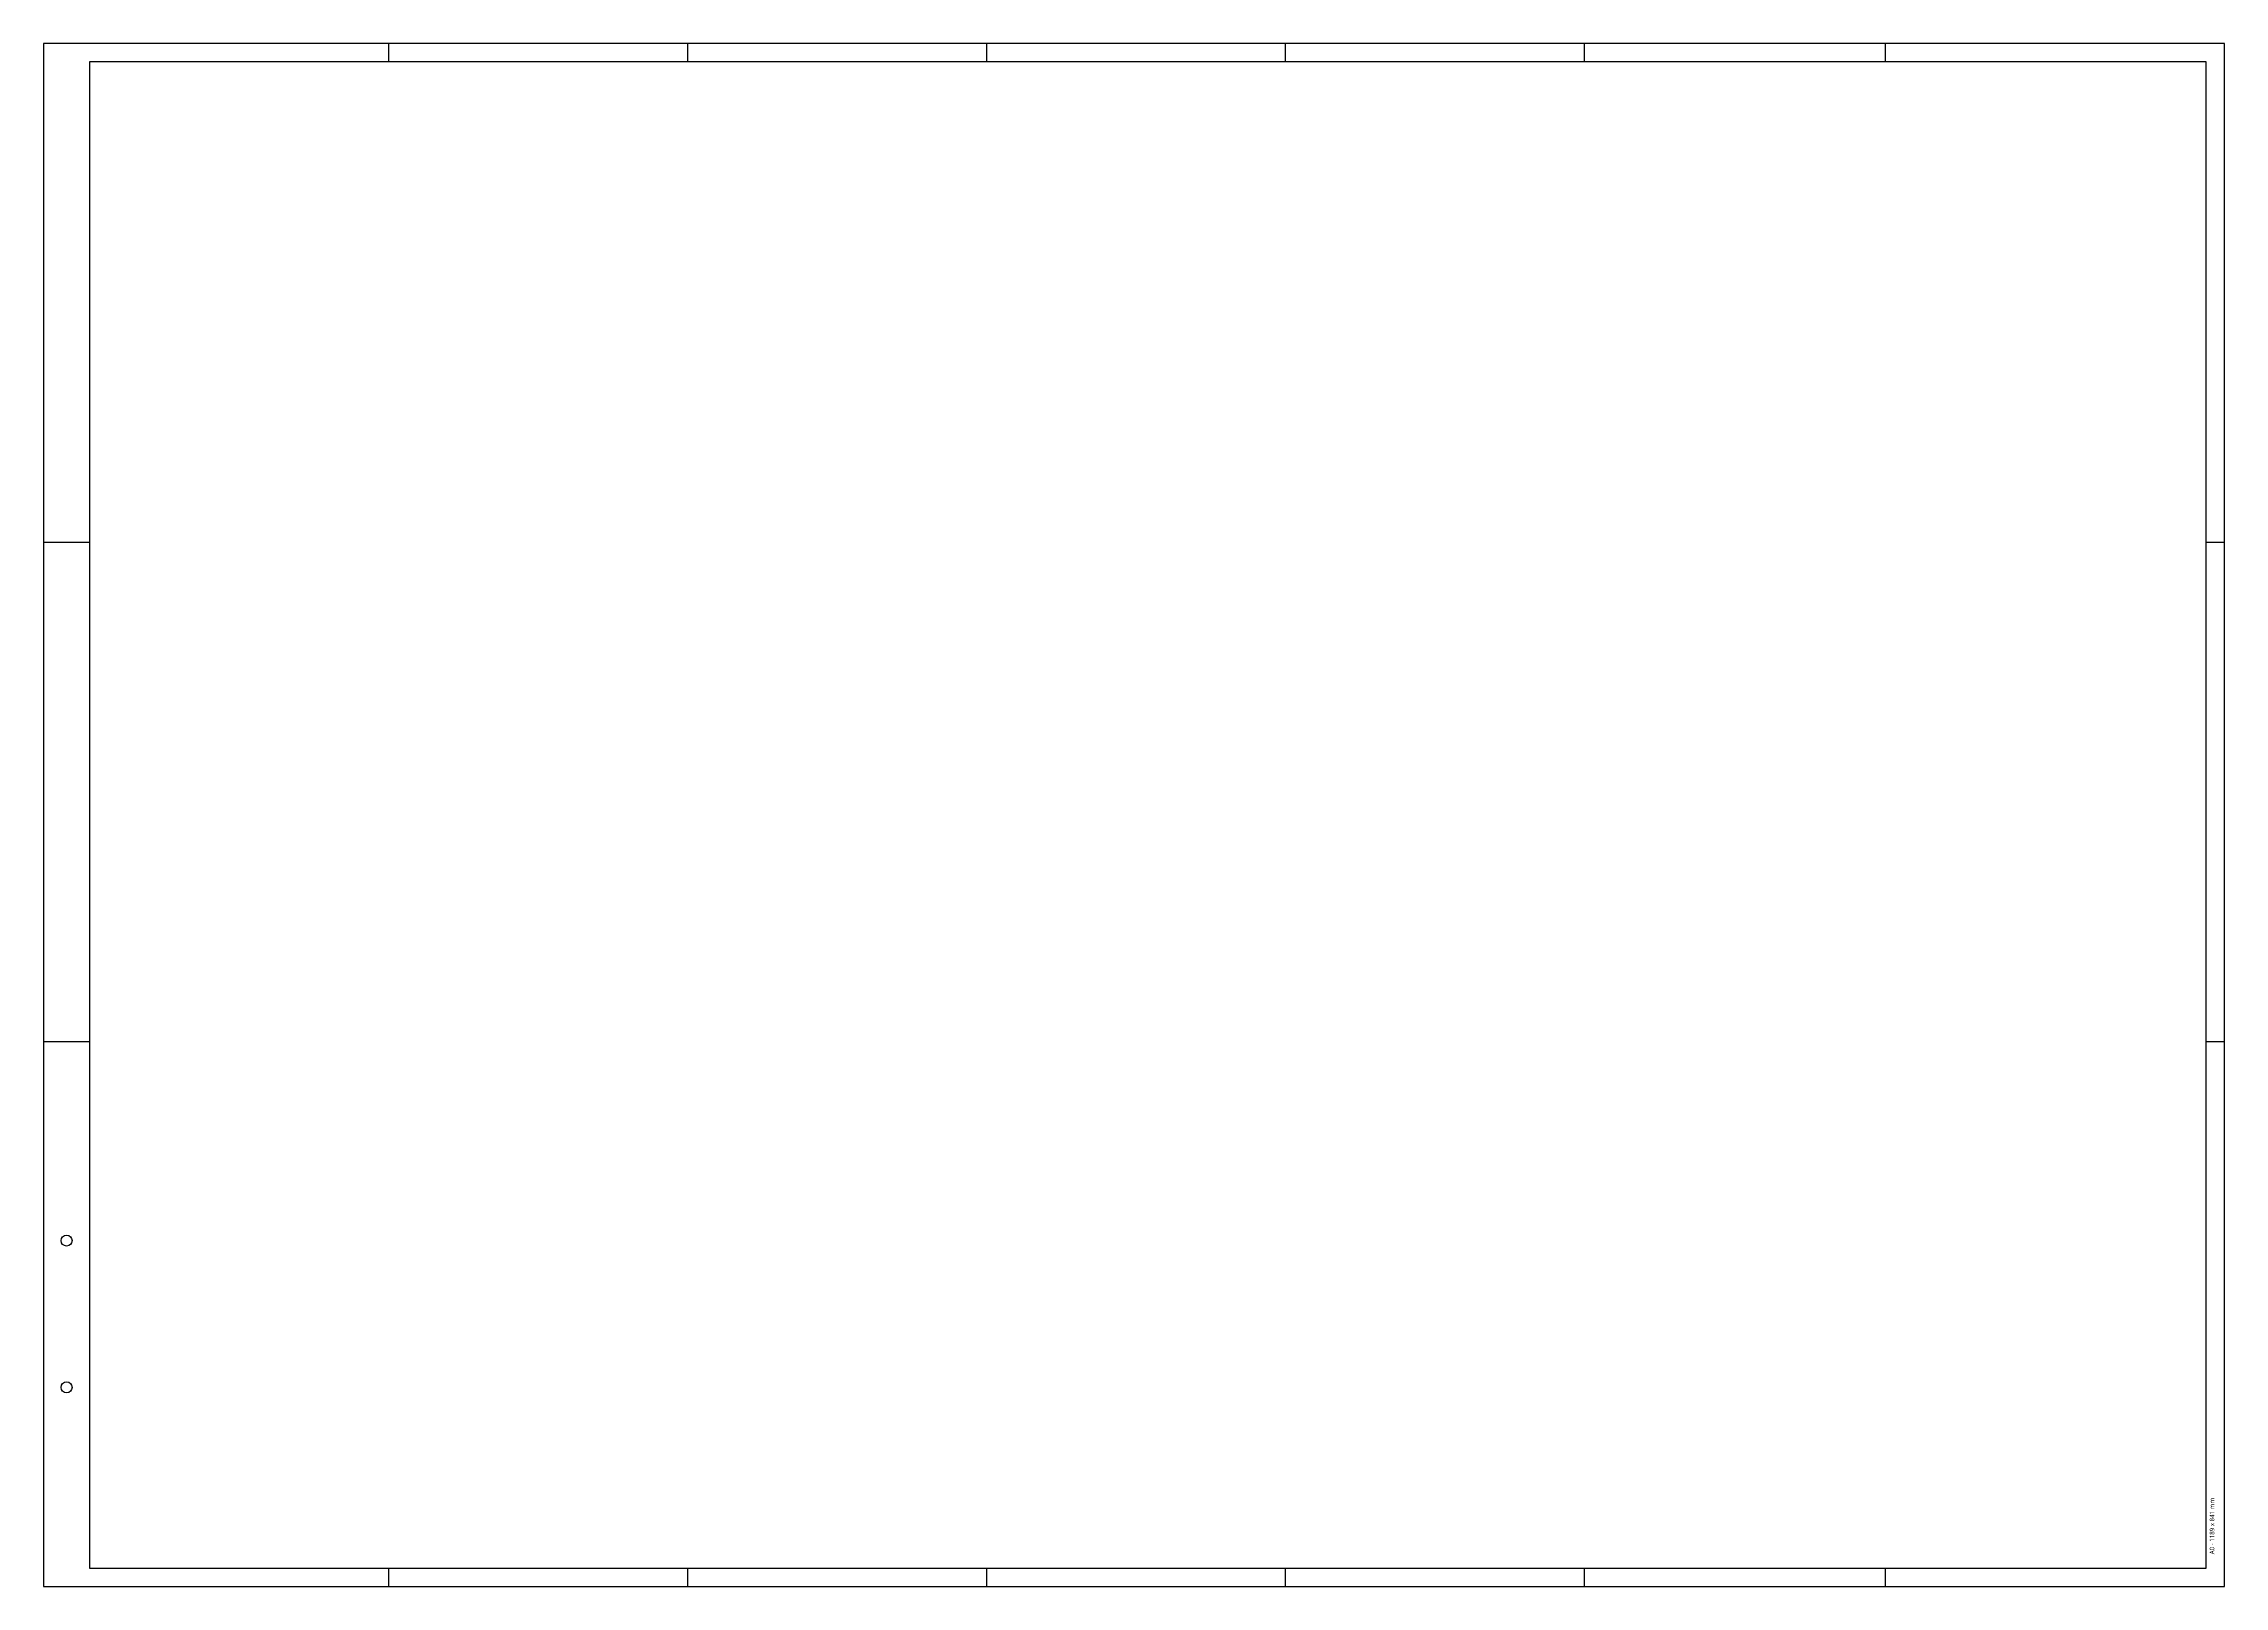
# Model space of a CAD drawing. Header units: centimetres. Extents: x -119 to 0, y 0 to 84.
import ezdxf
from ezdxf.enums import TextEntityAlignment as Align

# ---------------------------------------------------------------- set-up
doc = ezdxf.new("R2010")
doc.units = ezdxf.units.CM
for name, color, linetype in [('ATS-Símbolo 1', 1, 'Continuous'), ('ATS-Símbolo 2', 2, 'Continuous'), ('ATS-Símbolo 5', 5, 'Continuous')]:
    doc.layers.add(name, color=color, linetype=linetype)
doc.styles.get("Standard").update_dxf_attribs({"font": 'segoeuil.ttf'})

msp = doc.modelspace()

# ---------------------------------------------------------------- linework, layer by layer
at = {"layer": 'ATS-Símbolo 1'}
for p, q in [((-100.1, 84.1), (-100.1, 83.1)), ((-83.8, 84.1), (-83.8, 83.1)), ((-67.5, 84.1), (-67.5, 83.1)), ((-51.2, 84.1), (-51.2, 83.1)), ((-34.9, 84.1), (-34.9, 83.1)), ((-18.5, 84.1), (-18.5, 83.1)), ((-116.4, 56.9), (-118.9, 56.9)), ((0, 56.9), (-1, 56.9)), ((-118.9, 29.7), (-116.4, 29.7)), ((-1, 29.7), (0, 29.7)), ((-100.1, 1), (-100.1, 0)), ((-83.8, 1), (-83.8, 0)), ((-67.5, 1), (-67.5, 0)), ((-51.2, 1), (-51.2, 0)), ((-34.9, 1), (-34.9, 0)), ((-18.5, 1), (-18.5, 0))]:
    msp.add_line(p, q, dxfattribs=at)
for centre in [(-117.65, 18.85), (-117.65, 10.85)]:
    msp.add_circle(centre, 0.3, dxfattribs=at)
at = {"layer": 'ATS-Símbolo 5'}
msp.add_lwpolyline([(-116.4, 1), (-1, 1), (-1, 83.1), (-116.4, 83.1)], close=True, dxfattribs=at)
at = {"layer": 'Defpoints'}
msp.add_lwpolyline([(-118.9, 0), (0, 0), (0, 84.1), (-118.9, 84.1)], close=True, dxfattribs=at)

# ---------------------------------------------------------------- texts
at = {"layer": 'ATS-Símbolo 2'}
msp.add_text('A0 - 1189 x 841 mm', height=0.25, rotation=90, dxfattribs=at).set_placement((-0.8, 1.75), align=Align.TOP_LEFT)

doc.saveas('drawing.dxf')
